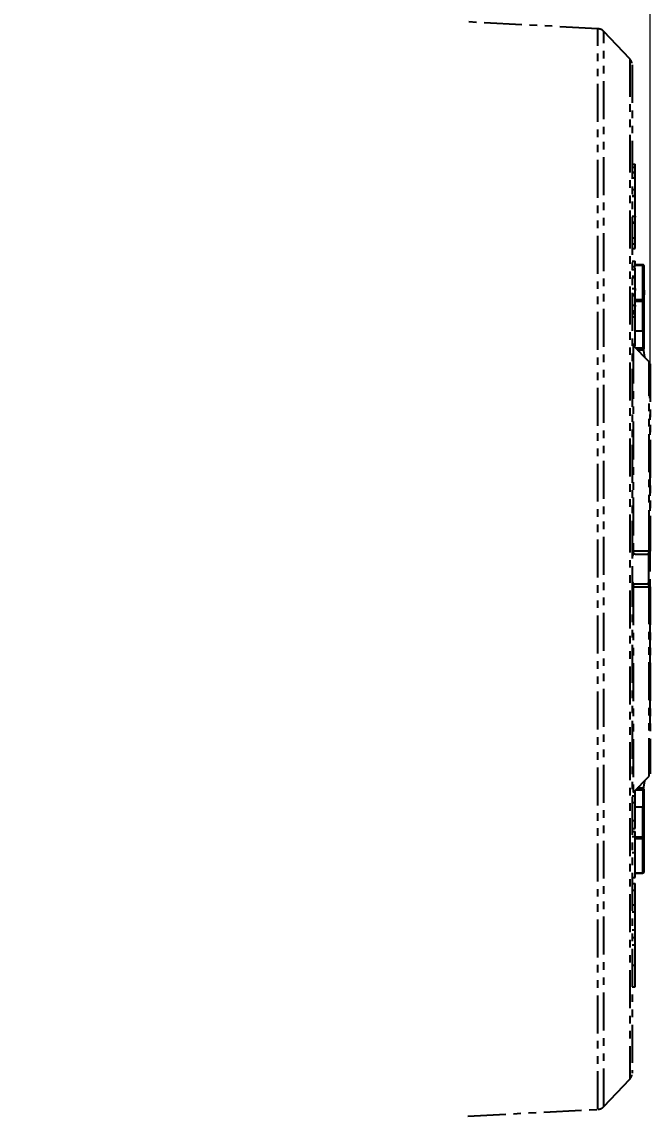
# Model space of a CAD drawing. Header units: millimetres. Extents: x 2371 to 4515, y 843 to 2359.
# Drawn here: x 3641.4 to 3746.5, y 1116.3 to 1299.3 of the extents above; entities that cross this region are included whole.
import ezdxf

# ---------------------------------------------------------------- set-up
doc = ezdxf.new("R2010")
doc.units = ezdxf.units.MM
doc.linetypes.add('PHANTOM', pattern=[12.7, 6.35, -1.27, 1.27, -1.27, 1.27, -1.27])
doc.layers.add('AM_5', color=3, linetype='Continuous', lineweight=25)
doc.styles.add('SLDTEXTSTYLE1', font='txt.shx', dxfattribs={"width": 0.7, "bigfont": 'gbcbig.shx'})
doc.dimstyles.new('SLDDIMSTYLE12$0', dxfattribs={"dimtxt": 12, "dimasz": 10, "dimexe": 0, "dimexo": 0.0625, "dimgap": 0.875, "dimtad": 1, "dimdec": 1, "dimlfac": 1.8, "dimrnd": 1e-09, "dimzin": 12, "dimdsep": 46, "dimtxsty": 'SLDTEXTSTYLE1', "dimcen": 0.09, "dimdle": 8.16, "dimclrd": 3, "dimclre": 3, "dimadec": 0, "dimazin": 3, "dimtfac": 1, "dimtdec": 1, "dimtofl": 0, "dimtmove": 0, "dimatfit": 3, "dimfxl": 0, "dimfrac": 2, "dimtolj": 1, "dimlwd": 5, "dimlwe": 5, "dimarcsym": 0})

# ---------------------------------------------------------------- blocks, each defined once
blk = doc.blocks.new('*D46')
at = {"layer": 'AM_5', "color": 3, "lineweight": 5, "transparency": 16777216}
blk.add_line((3574.46, 1319.28), (3574.46, 1396.76), dxfattribs=at)
at = {"layer": 'AM_5', "color": 3, "linetype": 'Continuous', "lineweight": 5, "transparency": 16777216}
for p, q in [((3584.46, 1396.76), (3736.46, 1396.76)), ((3746.46, 1242.13), (3746.46, 1396.76))]:
    blk.add_line(p, q, dxfattribs=at)
at = {"layer": 'AM_5', "color": 3, "transparency": 16777216}
for points in [[(3584.46, 1398.43), (3584.46, 1395.1), (3574.46, 1396.76)], [(3736.46, 1398.43), (3736.46, 1395.1), (3746.46, 1396.76)]]:
    blk.add_solid(points, dxfattribs=at)
at = {"layer": 'Defpoints', "color": 0, "transparency": 16777216}
for p in [(3746.46, 1396.76), (3574.46, 1319.22), (3746.46, 1242.06)]:
    blk.add_point(p, dxfattribs=at)
at = {"layer": 'AM_5', "color": 0, "transparency": 16777216, "insert": (3650.18, 1403.64), "char_height": 12, "attachment_point": 5, "style": 'SLDTEXTSTYLE1'}
blk.add_mtext('\\A1;195', dxfattribs=at)

msp = doc.modelspace()

# ---------------------------------------------------------------- linework, layer by layer
at = {"color": 7, "linetype": 'PHANTOM', "lineweight": 25}
for p, q in [((3737.718, 1298.111), (3715.99, 1299.25)), ((3743.051, 1293.09), (3738.727, 1297.646)), ((3743.463, 1275.461), (3743.963, 1275.461)), ((3743.963, 1274.95), (3743.963, 1275.461)), ((3743.463, 1274.95), (3743.963, 1274.95)), ((3743.463, 1274.121), (3743.963, 1274.121)), ((3743.463, 1274.057), (3743.963, 1274.057)), ((3743.963, 1274.121), (3743.963, 1274.95)), ((3743.963, 1273.163), (3743.963, 1274.057)), ((3743.463, 1273.163), (3743.963, 1273.163)), ((3743.463, 1271.248), (3743.963, 1271.248)), ((3743.463, 1270.227), (3743.963, 1270.227)), ((3743.463, 1270.1), (3743.963, 1270.1)), ((3743.963, 1270.227), (3743.963, 1271.248)), ((3743.963, 1270.355), (3743.963, 1270.35)), ((3743.963, 1270.1), (3743.963, 1270.227)), ((3743.963, 1266.781), (3743.963, 1270.1)), ((3743.463, 1266.781), (3743.963, 1266.781)), ((3743.963, 1265.76), (3743.963, 1266.781)), ((3743.463, 1265.76), (3743.963, 1265.76)), ((3743.463, 1265.632), (3743.963, 1265.632)), ((3743.963, 1265.632), (3743.963, 1265.76)), ((3743.963, 1263.143), (3743.963, 1265.632)), ((3743.463, 1263.143), (3743.963, 1263.143)), ((3743.963, 1262.122), (3743.963, 1263.143)), ((3743.463, 1262.122), (3743.963, 1262.122)), ((3743.463, 1261.356), (3743.963, 1261.356)), ((3743.963, 1261.356), (3743.963, 1262.122)), ((3743.463, 1259.249), (3743.963, 1259.249)), ((3743.963, 1258.356), (3743.963, 1259.249)), ((3743.463, 1258.356), (3743.963, 1258.356)), ((3743.463, 1257.845), (3743.963, 1257.845)), ((3745.263, 1258.621), (3743.963, 1258.621)), ((3743.963, 1258.586), (3745.263, 1258.586)), ((3743.963, 1256.76), (3743.963, 1257.845)), ((3743.463, 1256.76), (3743.963, 1256.76)), ((3743.463, 1256.569), (3743.963, 1256.569)), ((3743.463, 1256.505), (3743.963, 1256.505)), ((3743.963, 1256.569), (3743.963, 1256.76)), ((3743.963, 1254.654), (3743.963, 1256.505)), ((3743.463, 1254.654), (3743.963, 1254.654)), ((3743.463, 1253.697), (3743.963, 1253.697)), ((3743.463, 1253.505), (3743.963, 1253.505)), ((3743.963, 1253.697), (3743.963, 1254.654)), ((3743.963, 1253.505), (3743.963, 1253.697)), ((3743.963, 1251.91), (3743.963, 1253.505)), ((3745.463, 1254.396), (3745.463, 1253.631)), ((3743.463, 1251.91), (3743.963, 1251.91)), ((3743.963, 1252.805), (3745.263, 1252.805)), ((3743.963, 1252.552), (3745.263, 1252.552)), ((3743.963, 1250.952), (3743.963, 1251.91)), ((3745.263, 1247.619), (3745.263, 1252.552)), ((3745.463, 1247.76), (3745.463, 1252.693)), ((3743.463, 1250.952), (3743.963, 1250.952)), ((3743.963, 1250.761), (3743.463, 1250.761)), ((3743.463, 1250.633), (3743.963, 1250.633)), ((3743.463, 1250.505), (3743.963, 1250.505)), ((3743.463, 1249.931), (3743.963, 1249.931)), ((3743.963, 1250.761), (3743.963, 1250.952)), ((3743.963, 1250.633), (3743.963, 1250.761)), ((3743.963, 1250.569), (3743.963, 1250.633)), ((3743.963, 1250.505), (3743.963, 1250.569)), ((3743.963, 1249.931), (3743.963, 1250.505)), ((3743.963, 1247.619), (3745.263, 1247.619)), ((3743.463, 1245.336), (3743.963, 1245.336)), ((3746.317, 1242.417), (3743.61, 1245.124)), ((3743.718, 1245.016), (3743.963, 1245.016)), ((3743.963, 1245.016), (3743.963, 1245.336)), ((3745.263, 1244.694), (3744.04, 1244.694)), ((3744.293, 1244.441), (3745.263, 1244.441)), ((3744.297, 1244.437), (3745.263, 1244.437)), ((3744.66, 1244.074), (3744.66, 1244.437)), ((3744.663, 1244.071), (3744.663, 1244.437)), ((3745.263, 1244.437), (3745.263, 1244.441)), ((3746.424, 1236.403), (3746.399, 1236.33)), ((3746.418, 1236.37), (3746.436, 1236.433)), ((3746.44, 1236.446), (3746.447, 1236.469)), ((3746.317, 1210.802), (3746.317, 1211.285)), ((3743.61, 1210.799), (3746.317, 1210.802)), ((3743.964, 1210.271), (3745.964, 1210.271)), ((3746.317, 1204.74), (3743.61, 1204.742)), ((3743.842, 1205.241), (3743.964, 1205.271)), ((3743.964, 1205.271), (3745.964, 1205.271)), ((3746.317, 1203.809), (3746.317, 1204.74)), ((3746.446, 1181.922), (3746.457, 1181.924)), ((3746.399, 1179.211), (3746.424, 1179.139)), ((3746.436, 1179.108), (3746.418, 1179.171)), ((3746.463, 1178.926), (3746.439, 1179.101)), ((3746.447, 1179.072), (3746.44, 1179.095)), ((3743.61, 1170.417), (3746.317, 1173.124)), ((3745.263, 1171.099), (3744.292, 1171.099)), ((3745.263, 1171.103), (3744.296, 1171.103)), ((3744.66, 1171.103), (3744.66, 1171.467)), ((3744.663, 1171.103), (3744.663, 1171.47)), ((3745.263, 1171.099), (3745.263, 1171.103)), ((3745.348, 1170.963), (3745.566, 1172.373)), ((3743.463, 1169.846), (3743.963, 1169.846)), ((3743.963, 1169.846), (3743.963, 1170.77)), ((3743.963, 1168.701), (3743.963, 1169.846)), ((3744.039, 1170.846), (3745.263, 1170.846)), ((3743.463, 1168.701), (3743.963, 1168.701)), ((3743.963, 1165.683), (3743.963, 1168.701)), ((3745.263, 1167.921), (3743.963, 1167.921)), ((3745.263, 1162.989), (3745.263, 1167.921)), ((3745.463, 1162.847), (3745.463, 1167.78)), ((3743.963, 1165.683), (3743.463, 1165.683)), ((3743.463, 1164.394), (3743.963, 1164.394)), ((3743.463, 1163.869), (3743.963, 1163.869)), ((3743.963, 1163.022), (3743.963, 1163.869)), ((3743.463, 1163.022), (3743.963, 1163.022)), ((3743.963, 1160.347), (3743.963, 1163.022)), ((3743.963, 1162.989), (3745.263, 1162.989)), ((3743.963, 1162.735), (3745.263, 1162.735)), ((3745.463, 1159.709), (3745.463, 1162.847)), ((3743.463, 1160.347), (3743.963, 1160.347)), ((3745.463, 1157.12), (3745.463, 1159.709)), ((3743.963, 1156.954), (3745.263, 1156.954)), ((3743.963, 1156.92), (3745.263, 1156.92)), ((3743.463, 1156.162), (3743.963, 1156.162)), ((3743.463, 1155.202), (3743.963, 1155.202)), ((3743.463, 1154.059), (3743.963, 1154.059)), ((3743.963, 1151.598), (3743.963, 1154.059)), ((3743.463, 1151.598), (3743.963, 1151.598)), ((3743.963, 1150.454), (3743.963, 1151.598)), ((3743.463, 1150.454), (3743.963, 1150.454)), ((3743.963, 1147.435), (3743.963, 1150.454)), ((3743.463, 1147.435), (3743.963, 1147.435)), ((3743.463, 1146.157), (3743.963, 1146.157)), ((3743.463, 1144.912), (3743.963, 1144.912)), ((3743.463, 1141.503), (3743.963, 1141.503)), ((3743.963, 1137.891), (3743.963, 1141.503)), ((3743.463, 1137.891), (3743.963, 1137.891)), ((3738.727, 1117.895), (3743.051, 1122.452)), ((3715.99, 1116.291), (3737.718, 1117.43))]:
    msp.add_line(p, q, dxfattribs=at)
at = {"color": 7, "linetype": 'PHANTOM', "lineweight": 25, "flags": 128}
for points in [[(3737.718, 1117.43), (3737.718, 1117.438), (3737.718, 1117.691), (3737.718, 1118.292), (3737.718, 1119.241), (3737.718, 1120.533), (3737.718, 1122.163), (3737.718, 1124.125), (3737.718, 1126.412), (3737.718, 1129.014), (3737.718, 1131.921), (3737.718, 1135.123), (3737.718, 1138.606), (3737.718, 1142.358), (3737.718, 1146.363), (3737.718, 1150.606), (3737.718, 1155.071), (3737.718, 1159.741), (3737.718, 1164.597), (3737.718, 1169.62), (3737.718, 1174.791), (3737.718, 1180.09), (3737.718, 1185.496), (3737.718, 1190.989), (3737.718, 1196.546), (3737.718, 1202.148), (3737.718, 1207.771), (3737.718, 1213.394), (3737.718, 1218.995), (3737.718, 1224.553), (3737.718, 1230.045), (3737.718, 1235.452), (3737.718, 1240.75), (3737.718, 1245.922), (3737.718, 1250.945), (3737.718, 1255.8), (3737.718, 1260.47), (3737.718, 1264.935), (3737.718, 1269.178), (3737.718, 1273.183), (3737.718, 1276.935), (3737.718, 1280.418), (3737.718, 1283.62), (3737.718, 1286.527), (3737.718, 1289.129), (3737.718, 1291.416), (3737.718, 1293.378), (3737.718, 1295.008), (3737.718, 1296.3), (3737.718, 1297.249), (3737.718, 1297.851), (3737.718, 1298.103), (3737.718, 1298.111)], [(3738.727, 1117.895), (3738.727, 1117.907), (3738.727, 1118.179), (3738.727, 1118.812), (3738.728, 1119.804), (3738.728, 1121.149), (3738.728, 1122.843), (3738.728, 1124.879), (3738.728, 1127.249), (3738.728, 1129.942), (3738.728, 1132.949), (3738.728, 1136.258), (3738.728, 1139.854), (3738.728, 1143.723), (3738.728, 1147.851), (3738.728, 1152.219), (3738.728, 1156.812), (3738.728, 1161.609), (3738.728, 1166.592), (3738.728, 1171.741), (3738.728, 1177.035), (3738.728, 1182.453), (3738.728, 1187.973), (3738.728, 1193.572), (3738.728, 1199.228), (3738.728, 1204.919), (3738.728, 1210.622), (3738.728, 1216.313), (3738.728, 1221.969), (3738.728, 1227.569), (3738.728, 1233.088), (3738.728, 1238.506), (3738.728, 1243.8), (3738.728, 1248.949), (3738.728, 1253.932), (3738.728, 1258.729), (3738.728, 1263.322), (3738.728, 1267.69), (3738.728, 1271.818), (3738.728, 1275.687), (3738.728, 1279.283), (3738.728, 1282.592), (3738.728, 1285.599), (3738.728, 1288.293), (3738.728, 1290.662), (3738.728, 1292.698), (3738.728, 1294.392), (3738.728, 1295.738), (3738.727, 1296.729), (3738.727, 1297.362), (3738.727, 1297.634), (3738.727, 1297.646)], [(3743.051, 1293.09), (3743.051, 1293.082), (3743.051, 1292.828), (3743.051, 1292.217), (3743.051, 1291.25), (3743.051, 1289.931), (3743.051, 1288.267), (3743.051, 1286.264), (3743.051, 1283.93), (3743.051, 1281.276), (3743.052, 1278.312), (3743.052, 1275.051), (3743.052, 1271.508), (3743.052, 1267.695), (3743.052, 1263.631), (3743.052, 1259.332), (3743.052, 1254.815), (3743.052, 1250.1), (3743.052, 1245.207), (3743.052, 1240.157), (3743.052, 1234.97), (3743.052, 1229.669), (3743.052, 1224.276), (3743.052, 1218.813), (3743.052, 1213.303), (3743.052, 1207.771), (3743.052, 1202.238), (3743.052, 1196.728), (3743.052, 1191.266), (3743.052, 1185.872), (3743.052, 1180.571), (3743.052, 1175.384), (3743.052, 1170.334), (3743.052, 1165.441), (3743.052, 1160.726), (3743.052, 1156.21), (3743.052, 1151.91), (3743.052, 1147.846), (3743.052, 1144.034), (3743.052, 1140.49), (3743.052, 1137.229), (3743.051, 1134.265), (3743.051, 1131.611), (3743.051, 1129.278), (3743.051, 1127.274), (3743.051, 1125.61), (3743.051, 1124.291), (3743.051, 1123.324), (3743.051, 1122.713), (3743.051, 1122.459), (3743.051, 1122.452)], [(3745.263, 1258.586), (3745.263, 1258.603), (3745.263, 1258.614), (3745.263, 1258.62), (3745.263, 1258.621)], [(3745.263, 1252.805), (3745.263, 1253.643), (3745.263, 1254.451), (3745.263, 1255.229), (3745.263, 1255.973), (3745.263, 1256.682), (3745.263, 1257.355), (3745.263, 1257.991), (3745.263, 1258.586)], [(3745.263, 1252.805), (3745.302, 1252.803), (3745.34, 1252.796), (3745.374, 1252.786), (3745.404, 1252.772), (3745.429, 1252.755), (3745.448, 1252.736), (3745.459, 1252.715), (3745.463, 1252.693)], [(3745.263, 1252.552), (3745.263, 1252.578), (3745.263, 1252.608), (3745.263, 1252.64), (3745.263, 1252.674), (3745.263, 1252.708), (3745.263, 1252.742), (3745.263, 1252.775), (3745.263, 1252.805)], [(3745.263, 1247.619), (3745.263, 1247.321), (3745.263, 1246.992), (3745.263, 1246.636), (3745.263, 1246.261), (3745.263, 1245.872), (3745.263, 1245.477), (3745.263, 1245.082), (3745.263, 1244.694)], [(3743.61, 1245.124), (3743.61, 1245.043), (3743.61, 1244.6), (3743.61, 1243.777), (3743.61, 1242.582), (3743.61, 1241.027), (3743.61, 1239.129), (3743.61, 1236.906), (3743.61, 1234.383), (3743.61, 1231.585), (3743.61, 1228.54), (3743.61, 1225.281), (3743.61, 1221.842), (3743.61, 1218.256), (3743.61, 1214.563), (3743.61, 1210.799)], [(3745.263, 1244.499), (3745.263, 1244.519), (3745.263, 1244.541), (3745.263, 1244.565), (3745.263, 1244.59), (3745.263, 1244.616), (3745.263, 1244.642), (3745.263, 1244.669), (3745.263, 1244.694)], [(3745.263, 1244.441), (3745.263, 1244.442), (3745.263, 1244.446), (3745.263, 1244.451), (3745.263, 1244.457), (3745.263, 1244.465), (3745.263, 1244.475), (3745.263, 1244.487), (3745.263, 1244.499)], [(3745.567, 1243.167), (3745.428, 1244.307), (3745.4, 1244.492)], [(3746.317, 1211.285), (3746.317, 1214.266), (3746.317, 1217.665), (3746.317, 1220.963), (3746.317, 1224.126), (3746.317, 1227.123), (3746.317, 1229.922), (3746.317, 1232.495), (3746.317, 1234.817), (3746.317, 1236.862), (3746.317, 1238.612), (3746.317, 1240.046), (3746.317, 1241.152), (3746.317, 1241.917), (3746.317, 1242.334), (3746.317, 1242.417)], [(3746.175, 1210.317), (3746.175, 1207.771), (3746.175, 1205.223)], [(3743.61, 1204.742), (3743.61, 1200.978), (3743.61, 1197.285), (3743.61, 1193.699), (3743.61, 1190.26), (3743.61, 1187.001), (3743.61, 1183.956), (3743.61, 1181.158), (3743.61, 1178.635), (3743.61, 1176.412), (3743.61, 1174.514), (3743.61, 1172.959), (3743.61, 1171.764), (3743.61, 1170.941), (3743.61, 1170.498), (3743.61, 1170.417)], [(3746.317, 1173.124), (3746.317, 1173.207), (3746.317, 1173.624), (3746.317, 1174.389), (3746.317, 1175.495), (3746.317, 1176.93), (3746.317, 1178.679), (3746.317, 1180.724), (3746.317, 1183.046), (3746.317, 1185.619), (3746.317, 1188.418), (3746.317, 1191.415), (3746.317, 1194.578), (3746.317, 1197.876), (3746.317, 1201.275), (3746.317, 1203.809)], [(3745.263, 1171.041), (3745.263, 1171.054), (3745.263, 1171.065), (3745.263, 1171.075), (3745.263, 1171.083), (3745.263, 1171.09), (3745.263, 1171.095), (3745.263, 1171.098), (3745.263, 1171.099)], [(3745.263, 1170.846), (3745.263, 1170.872), (3745.263, 1170.898), (3745.263, 1170.924), (3745.263, 1170.95), (3745.263, 1170.975), (3745.263, 1170.999), (3745.263, 1171.021), (3745.263, 1171.041)], [(3745.263, 1170.846), (3745.263, 1170.458), (3745.263, 1170.064), (3745.263, 1169.668), (3745.263, 1169.28), (3745.263, 1168.904), (3745.263, 1168.549), (3745.263, 1168.219), (3745.263, 1167.921)], [(3745.263, 1162.735), (3745.263, 1162.765), (3745.263, 1162.798), (3745.263, 1162.832), (3745.263, 1162.866), (3745.263, 1162.9), (3745.263, 1162.933), (3745.263, 1162.962), (3745.263, 1162.989)], [(3745.263, 1162.735), (3745.302, 1162.738), (3745.34, 1162.744), (3745.374, 1162.754), (3745.404, 1162.768), (3745.429, 1162.785), (3745.448, 1162.804), (3745.459, 1162.825), (3745.463, 1162.847)], [(3745.263, 1156.954), (3745.263, 1157.55), (3745.263, 1158.185), (3745.263, 1158.858), (3745.263, 1159.567), (3745.263, 1160.312), (3745.263, 1161.089), (3745.263, 1161.897), (3745.263, 1162.735)], [(3745.263, 1156.978), (3745.263, 1156.956), (3745.263, 1156.939), (3745.263, 1156.927), (3745.263, 1156.921), (3745.263, 1156.92)], [(3745.263, 1156.92), (3745.263, 1156.92), (3745.263, 1156.926), (3745.263, 1156.937), (3745.263, 1156.954)]]:
    msp.add_lwpolyline(points, dxfattribs=at)
at = {"color": 7, "linetype": 'PHANTOM', "lineweight": 25}
for centre, radius, start, end in [((3745.279, 1258.402), 0.185, 5.85572, 94.84996), ((3745.288, 1252.728), 0.179, 261.95044, 348.57855), ((3745.288, 1247.796), 0.179, 261.95044, 348.57855), ((3745.309, 1244.467), 0.232, 48.45882, 101.56135), ((3745.263, 1244.641), 0.2, 269.98753, 359.98753), ((3745.263, 1244.637), 0.2, 270, 360), ((3743.964, 1209.771), 0.5, 89.99997, 180), ((3745.964, 1210.771), 0.5, 270, 360), ((3746.335, 1210.526), 0.277, 62.37638, 93.77215), ((3743.964, 1205.771), 0.5, 180, 270.00004), ((3745.964, 1204.771), 0.5, 360, 90), ((3746.335, 1205.016), 0.277, 266.22785, 297.62362), ((3745.263, 1170.903), 0.2, 360, 90), ((3745.263, 1170.899), 0.2, 0.01246, 90.01247), ((3745.309, 1171.073), 0.232, 258.43864, 311.54119), ((3745.288, 1167.745), 0.179, 11.42145, 98.04956), ((3745.288, 1162.812), 0.179, 11.42145, 98.04956), ((3745.279, 1157.139), 0.185, 265.15004, 354.14429)]:
    msp.add_arc(centre, radius, start, end, dxfattribs=at)
for points, knots in [([(3738.734, 1297.617), (3738.696, 1297.663), (3738.554, 1297.838), (3738.207, 1298.037), (3737.886, 1298.079), (3737.731, 1298.1)], [0, 0, 0, 0, 0.1560443, 0.589322, 1, 1, 1, 1]), ([(3743.434, 1292.335), (3743.4, 1292.475), (3743.338, 1292.728), (3743.171, 1292.926), (3743.096, 1293.015)], [0, 0, 0, 0, 0.5529909, 1, 1, 1, 1]), ([(3743.463, 1292.05), (3743.463, 1291.992), (3743.463, 1291.877), (3743.463, 1290.52), (3743.463, 1288.309), (3743.463, 1285.186), (3743.463, 1281.207), (3743.463, 1276.411), (3743.463, 1270.853), (3743.464, 1264.594), (3743.464, 1257.704), (3743.464, 1250.259), (3743.464, 1242.342), (3743.464, 1234.041), (3743.464, 1225.448), (3743.464, 1216.659), (3743.464, 1210.733), (3743.464, 1207.771)], [0, 0, 0, 0, 0.0663505, 0.1330398, 0.199729, 0.2664183, 0.3331075, 0.3997968, 0.466486, 0.5331753, 0.5998645, 0.6665538, 0.733243, 0.7999323, 0.8666215, 0.9333108, 1, 1, 1, 1]), ([(3743.963, 1271.248), (3743.963, 1271.51), (3743.963, 1271.967), (3743.963, 1272.517), (3743.963, 1272.836), (3743.963, 1272.977), (3743.963, 1273.047), (3743.963, 1273.108), (3743.963, 1273.145), (3743.963, 1273.163)], [0, 0, 0, 0, 0.4018451, 0.700925, 0.8501447, 0.9000038, 0.92545, 0.9625731, 1, 1, 1, 1]), ([(3743.963, 1266.653), (3743.963, 1267.109), (3743.963, 1267.946), (3743.963, 1268.768), (3743.963, 1269.142)], [0, 0, 0, 0, 0.5444227, 1, 1, 1, 1]), ([(3743.963, 1266.781), (3743.963, 1266.763), (3743.963, 1266.727), (3743.963, 1266.669), (3743.963, 1266.611), (3743.963, 1266.582), (3743.963, 1266.585), (3743.963, 1266.585)], [0, 0, 0, 0, 0.1133857, 0.2261004, 0.4521085, 0.9035522, 1, 1, 1, 1]), ([(3743.963, 1257.845), (3743.963, 1257.861), (3743.963, 1257.949), (3743.963, 1258.035), (3743.963, 1258.107)], [0, 0, 0, 0, 0.1741084, 1, 1, 1, 1]), ([(3745.448, 1258.474), (3745.446, 1258.485), (3745.442, 1258.506), (3745.427, 1258.535), (3745.407, 1258.561), (3745.382, 1258.583), (3745.353, 1258.6), (3745.323, 1258.612), (3745.292, 1258.619), (3745.273, 1258.62), (3745.263, 1258.621)], [0, 0, 0, 0, 0.1371732, 0.2714331, 0.4024836, 0.5300389, 0.6538238, 0.7735757, 0.8890458, 1, 1, 1, 1]), ([(3743.963, 1254.654), (3743.963, 1254.629), (3743.963, 1254.592), (3743.963, 1254.541), (3743.963, 1254.496), (3743.963, 1254.446), (3743.963, 1254.369), (3743.963, 1254.316), (3743.963, 1254.327), (3743.963, 1254.335)], [0, 0, 0, 0, 0.0628935, 0.0931861, 0.1255191, 0.1834586, 0.2508615, 0.5002621, 1, 1, 1, 1]), ([(3743.963, 1251.91), (3743.963, 1251.894), (3743.963, 1251.867), (3743.963, 1251.828), (3743.963, 1251.795), (3743.963, 1251.74), (3743.963, 1251.68), (3743.963, 1251.646), (3743.963, 1251.651), (3743.963, 1251.653)], [0, 0, 0, 0, 0.0518131, 0.0882956, 0.1299462, 0.1775457, 0.3534829, 0.7059159, 1, 1, 1, 1]), ([(3743.963, 1245.336), (3743.963, 1245.855), (3743.963, 1246.883), (3743.963, 1248.428), (3743.963, 1249.426), (3743.963, 1249.931)], [0, 0, 0, 0, 0.3347977, 0.6633059, 1, 1, 1, 1]), ([(3745.463, 1244.641), (3745.463, 1244.913), (3745.463, 1245.468), (3745.463, 1246.32), (3745.463, 1247.121), (3745.463, 1247.55), (3745.463, 1247.76)], [0, 0, 0, 0, 0.245589, 0.5, 0.754411, 1, 1, 1, 1]), ([(3746.463, 1242.063), (3746.463, 1242.019), (3746.463, 1241.929), (3746.463, 1241.186), (3746.463, 1239.75), (3746.463, 1237.204), (3746.463, 1233.661), (3746.464, 1229.935), (3746.464, 1226.396), (3746.464, 1222.623), (3746.464, 1218.712), (3746.464, 1214.761), (3746.464, 1212.088), (3746.464, 1210.771)], [0, 0, 0, 0, 0.0782769, 0.15871, 0.2411685, 0.3693291, 0.4998887, 0.586965, 0.6733385, 0.7588314, 0.8412717, 0.9217141, 1, 1, 1, 1]), ([(3746.463, 1236.616), (3746.463, 1236.748), (3746.463, 1237.012), (3746.463, 1237.374), (3746.463, 1237.709), (3746.463, 1238.017), (3746.463, 1238.296), (3746.463, 1238.546), (3746.463, 1238.697), (3746.463, 1238.8), (3746.463, 1238.916), (3746.463, 1239.07), (3746.463, 1239.211), (3746.463, 1239.417), (3746.463, 1239.456), (3746.463, 1239.488)], [0, 0, 0, 0, 0.0714438, 0.1428837, 0.2143199, 0.285763, 0.3572067, 0.4286378, 0.5000556, 0.5040645, 0.5360484, 0.6252562, 0.6932376, 0.7500931, 1, 1, 1, 1]), ([(3746.394, 1236.327), (3746.411, 1236.364), (3746.452, 1236.456), (3746.459, 1236.556), (3746.463, 1236.616)], [0, 0, 0, 0, 0.4097539, 1, 1, 1, 1]), ([(3746.463, 1236.616), (3746.463, 1236.568), (3746.463, 1236.517), (3746.447, 1236.47), (3746.446, 1236.467)], [0, 0, 0, 0, 0.946273, 1, 1, 1, 1]), ([(3743.593, 1210.358), (3743.615, 1210.343), (3743.673, 1210.303), (3743.778, 1210.302), (3743.842, 1210.301)], [0, 0, 0, 0, 0.3808157, 1, 1, 1, 1]), ([(3743.964, 1210.271), (3743.923, 1210.276), (3743.843, 1210.287), (3743.748, 1210.364), (3743.681, 1210.464), (3743.641, 1210.555), (3743.618, 1210.651), (3743.609, 1210.736), (3743.61, 1210.778), (3743.61, 1210.799)], [0, 0, 0, 0, 0.2865456, 0.5610687, 0.6891901, 0.8054766, 0.906505, 0.9531764, 1, 1, 1, 1]), ([(3745.964, 1210.271), (3746.01, 1210.278), (3746.083, 1210.289), (3746.167, 1210.358), (3746.226, 1210.428), (3746.27, 1210.512), (3746.312, 1210.636), (3746.315, 1210.736), (3746.317, 1210.802)], [0, 0, 0, 0, 0.238585, 0.3787456, 0.4999975, 0.6362115, 0.761415, 1, 1, 1, 1]), ([(3743.464, 1207.771), (3743.464, 1204.808), (3743.464, 1198.883), (3743.464, 1190.093), (3743.464, 1181.5), (3743.464, 1173.199), (3743.464, 1165.282), (3743.464, 1157.837), (3743.464, 1150.947), (3743.463, 1144.688), (3743.463, 1139.13), (3743.463, 1134.334), (3743.463, 1130.355), (3743.463, 1127.232), (3743.463, 1125.021), (3743.463, 1123.664), (3743.463, 1123.548), (3743.463, 1123.491)], [0, 0, 0, 0, 0.066684, 0.133368, 0.200052, 0.266736, 0.33342, 0.400104, 0.466788, 0.533472, 0.600156, 0.66684, 0.7335241, 0.8002081, 0.8668921, 0.9335761, 1, 1, 1, 1]), ([(3743.842, 1205.241), (3743.778, 1205.24), (3743.673, 1205.238), (3743.615, 1205.199), (3743.593, 1205.184)], [0, 0, 0, 0, 0.6187385, 1, 1, 1, 1]), ([(3743.61, 1204.742), (3743.61, 1204.763), (3743.609, 1204.805), (3743.618, 1204.89), (3743.641, 1204.986), (3743.681, 1205.077), (3743.748, 1205.178), (3743.804, 1205.215), (3743.842, 1205.241)], [0, 0, 0, 0, 0.06574553, 0.13122986, 0.27289447, 0.43590199, 0.61544419, 1, 1, 1, 1]), ([(3746.317, 1204.74), (3746.315, 1204.805), (3746.312, 1204.905), (3746.27, 1205.029), (3746.226, 1205.113), (3746.167, 1205.184), (3746.083, 1205.252), (3746.01, 1205.263), (3745.964, 1205.271)], [0, 0, 0, 0, 0.2385849, 0.3638389, 0.5000025, 0.6213043, 0.7614151, 1, 1, 1, 1]), ([(3746.464, 1204.771), (3746.464, 1203.409), (3746.464, 1200.685), (3746.464, 1196.714), (3746.464, 1192.898), (3746.464, 1189.296), (3746.464, 1185.96), (3746.463, 1182.937), (3746.463, 1180.271), (3746.463, 1178), (3746.463, 1176.159), (3746.463, 1174.764), (3746.463, 1173.876), (3746.463, 1173.463), (3746.463, 1173.52), (3746.463, 1173.535)], [0, 0, 0, 0, 0.0808771, 0.1617542, 0.24263131, 0.32350841, 0.40438551, 0.48526261, 0.56613971, 0.64701681, 0.72789392, 0.80877102, 0.88964812, 0.97052522, 1, 1, 1, 1]), ([(3746.44, 1179.09), (3746.443, 1179.082), (3746.462, 1179.029), (3746.463, 1178.973), (3746.463, 1178.926)], [0, 0, 0, 0, 0.1486571, 1, 1, 1, 1]), ([(3746.463, 1176.107), (3746.463, 1176.101), (3746.463, 1176.087), (3746.463, 1176.572), (3746.463, 1177.47), (3746.463, 1178.441), (3746.463, 1178.926)], [0, 0, 0, 0, 0.1673104, 0.4448736, 0.7224368, 1, 1, 1, 1]), ([(3745.463, 1167.78), (3745.463, 1167.99), (3745.463, 1168.419), (3745.463, 1169.22), (3745.463, 1170.073), (3745.463, 1170.627), (3745.463, 1170.899)], [0, 0, 0, 0, 0.245589, 0.5, 0.754411, 1, 1, 1, 1]), ([(3743.963, 1164.394), (3743.963, 1164.482), (3743.963, 1164.656), (3743.963, 1164.959), (3743.963, 1165.355), (3743.963, 1165.551), (3743.963, 1165.683)], [0, 0, 0, 0, 0.1250401, 0.2502359, 0.4998742, 1, 1, 1, 1]), ([(3743.963, 1156.162), (3743.963, 1156.197), (3743.963, 1156.267), (3743.963, 1156.897), (3743.963, 1157.729), (3743.963, 1158.518), (3743.963, 1159.412), (3743.963, 1160.035), (3743.963, 1160.347)], [0, 0, 0, 0, 0.25015941, 0.49958066, 0.62466902, 0.74973011, 0.87480959, 1, 1, 1, 1]), ([(3743.963, 1154.059), (3743.963, 1154.154), (3743.963, 1154.274), (3743.963, 1154.55), (3743.963, 1154.794), (3743.963, 1155.038), (3743.963, 1155.202)], [0, 0, 0, 0, 0.5004596, 0.6283614, 0.7507034, 1, 1, 1, 1]), ([(3743.963, 1146.157), (3743.963, 1146.243), (3743.963, 1146.415), (3743.963, 1146.716), (3743.963, 1147.108), (3743.963, 1147.304), (3743.963, 1147.435)], [0, 0, 0, 0, 0.125077, 0.2502224, 0.4998872, 1, 1, 1, 1]), ([(3743.963, 1144.74), (3743.963, 1144.901), (3743.963, 1145.142), (3743.963, 1145.646), (3743.963, 1145.986), (3743.963, 1146.157)], [0, 0, 0, 0, 0.5005372, 0.7503463, 1, 1, 1, 1]), ([(3743.963, 1141.503), (3743.963, 1141.907), (3743.963, 1142.713), (3743.963, 1143.704), (3743.963, 1144.356), (3743.963, 1144.704), (3743.963, 1144.85), (3743.963, 1144.906), (3743.963, 1144.91), (3743.963, 1144.912)], [0, 0, 0, 0, 0.2503213, 0.4998014, 0.6247836, 0.7496745, 0.8746984, 0.9373467, 1, 1, 1, 1]), ([(3743.148, 1122.58), (3743.182, 1122.621), (3743.277, 1122.735), (3743.365, 1122.941), (3743.42, 1123.104), (3743.432, 1123.18), (3743.432, 1123.184)], [0, 0, 0, 0, 0.2393477, 0.6547521, 0.9846919, 1, 1, 1, 1]), ([(3737.722, 1117.454), (3737.803, 1117.453), (3738.048, 1117.449), (3738.396, 1117.619), (3738.662, 1117.805), (3738.755, 1117.932), (3738.77, 1117.952)], [0, 0, 0, 0, 0.2019411, 0.6071505, 0.9370498, 1, 1, 1, 1])]:
    msp.add_open_spline(points, degree=3, knots=knots, dxfattribs=at)
for points in [[(3745.463, 1252.693), (3745.463, 1253.785), (3745.463, 1255.969), (3745.463, 1257.603), (3745.463, 1258.421)], [(3746.463, 1181.926), (3746.463, 1182.691), (3746.463, 1184.22), (3746.463, 1186.947), (3746.463, 1189.942), (3746.463, 1193.196), (3746.463, 1196.655), (3746.463, 1200.272), (3746.463, 1203.994), (3746.463, 1207.771), (3746.463, 1211.547), (3746.463, 1215.27), (3746.463, 1218.886), (3746.463, 1222.345), (3746.463, 1225.599), (3746.463, 1228.594), (3746.463, 1231.321), (3746.463, 1232.851), (3746.463, 1233.616)]]:
    msp.add_open_spline(points, degree=3, dxfattribs=at)

# ---------------------------------------------------------------- dimensions: what is measured, and where the dimension line sits
at = {"layer": 'AM_5'}
dim = msp.add_linear_dim(base=(3746.463, 1396.763), p1=(3574.463, 1319.216), p2=(3746.463, 1242.063), text='195', dimstyle='SLDDIMSTYLE12$0', override={"dimlfac": 1}, dxfattribs=at)
dim.commit()
dim.dimension.update_dxf_attribs({"geometry": '*D46', "text_midpoint": (3650.175, 1396.763), "dimtype": 160})

doc.saveas('drawing.dxf')
